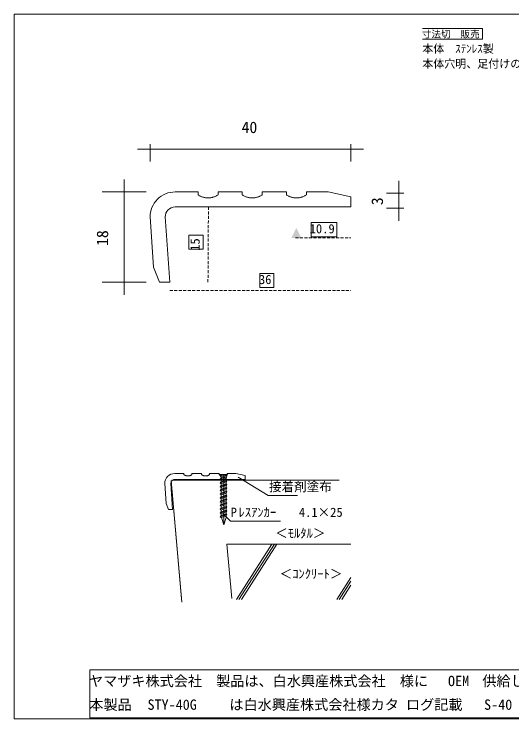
# Model space of a CAD drawing. Units: millimetres, scale not verified. Extents: x -101 to 101, y -70 to 70.
# Drawn here: x -101.2 to -2.1, y -70.2 to 70.2 of the extents above; entities that cross this region are included whole.
import ezdxf
from ezdxf.enums import TextEntityAlignment as Align

# ---------------------------------------------------------------- set-up
doc = ezdxf.new("R2010")
doc.units = ezdxf.units.MM
doc.header["$LTSCALE"] = 0.5
doc.linetypes.add('DASHED1', pattern=[1.8, 1.2, -0.6])
for name, color, linetype, lineweight in [('0-2_CENTER', 7, 'Continuous', 18), ('0-4_LEVEL001', 7, 'Continuous', 18), ('0-5_MOJI', 7, 'Continuous', 18), ('0-6_NEJI', 7, 'Continuous', 18), ('0-7_SIAGE', 4, 'Continuous', 9), ('0-8_SITAJI', 2, 'Continuous', 18), ('0-A_一般', 140, 'Continuous', 18), ('0-B_寸法', 7, 'Continuous', 18)]:
    doc.layers.add(name, color=color, linetype=linetype, lineweight=lineweight)
doc.styles.add('ＭＳ ゴシック', font='')
doc.styles.get('ＭＳ ゴシック').set_extended_font_data('MS Gothic')

msp = doc.modelspace()

# ---------------------------------------------------------------- linework, layer by layer
at = {"layer": '0-2_CENTER'}
msp.add_line((-59.4908, -21.5316), (-59.4908, -31.4091), dxfattribs=at)
at = {"layer": '0-4_LEVEL001'}
for p, q in [((-70.2583, 16.8046), (-71.1625, 29.8046)), ((-69.6906, -28.5316), (-70.0522, -23.3316))]:
    msp.add_line(p, q, dxfattribs=at)
for points in [[(-69.1747, 31.8046), (-34.1746, 31.8046), (-34.1746, 33.807), (-38.6746, 34.8046), (-43.0246, 34.8046), (-43.0246, 34.2323), (-43.1352, 34.1584), (-43.2486, 34.0887), (-43.3645, 34.0234), (-43.4828, 33.9626), (-43.6034, 33.9062), (-43.7259, 33.8545), (-43.8504, 33.8075), (-43.9766, 33.7653), (-44.1042, 33.7278), (-44.2332, 33.6953), (-44.3634, 33.6676), (-44.4945, 33.645), (-44.6264, 33.6273), (-44.7588, 33.6148), (-44.8916, 33.6072), (-45.0246, 33.6046), (-45.1577, 33.6072), (-45.2905, 33.6148), (-45.423, 33.6273), (-45.5548, 33.645), (-45.686, 33.6676), (-45.8161, 33.6953), (-45.9451, 33.7278), (-46.0727, 33.7653), (-46.1989, 33.8075), (-46.3234, 33.8545), (-46.4459, 33.9062), (-46.5665, 33.9626), (-46.6848, 34.0234), (-46.8007, 34.0887), (-46.9141, 34.1584), (-47.0246, 34.2323), (-47.0246, 34.8046), (-51.8247, 34.8046)], [(-60.9645, 34.0234), (-61.0828, 33.9626), (-61.2034, 33.9062), (-61.326, 33.8545), (-61.4504, 33.8075), (-61.5765, 33.7653), (-61.7043, 33.7278), (-61.8332, 33.6953), (-61.9634, 33.6676), (-62.0945, 33.645), (-62.2263, 33.6273), (-62.3588, 33.6148), (-62.4916, 33.6072), (-62.6247, 33.6046), (-62.7577, 33.6072), (-62.8905, 33.6148), (-63.023, 33.6273), (-63.1548, 33.645), (-63.286, 33.6676), (-63.4161, 33.6953), (-63.5451, 33.7278), (-63.6728, 33.7653), (-63.7989, 33.8075), (-63.9234, 33.8545), (-64.046, 33.9062), (-64.1665, 33.9626), (-64.2848, 34.0234), (-64.4007, 34.0887), (-64.514, 34.1584), (-64.6247, 34.2323), (-64.6247, 34.8046), (-69.1747, 34.8046)], [(-51.8247, 34.8046), (-51.8247, 34.2323), (-51.9352, 34.1584), (-52.0486, 34.0887), (-52.1645, 34.0234), (-52.2828, 33.9626), (-52.4034, 33.9062), (-52.5259, 33.8545), (-52.6504, 33.8075), (-52.7766, 33.7653), (-52.9043, 33.7278), (-53.0332, 33.6953), (-53.1634, 33.6676), (-53.2945, 33.645), (-53.4263, 33.6273), (-53.5588, 33.6148), (-53.6916, 33.6072), (-53.8246, 33.6046), (-53.9577, 33.6072), (-54.0905, 33.6148), (-54.2229, 33.6273), (-54.3548, 33.645), (-54.486, 33.6676), (-54.6161, 33.6953), (-54.7451, 33.7278), (-54.8727, 33.7653), (-54.9989, 33.8075), (-55.1234, 33.8545), (-55.2459, 33.9062), (-55.3665, 33.9626), (-55.4848, 34.0234), (-55.6007, 34.0887), (-55.714, 34.1584), (-55.8246, 34.2323), (-55.8246, 34.8046), (-60.6247, 34.8046), (-60.6247, 34.2323), (-60.7353, 34.1584), (-60.8486, 34.0887), (-60.9645, 34.0234)], [(-74.1747, 29.8046), (-73.4754, 19.8046), (-72.3238, 16.8046), (-70.2583, 16.8046)], [(-69.2571, -22.5316), (-55.2571, -22.5316), (-55.2571, -21.7306), (-57.0572, -21.3316), (-58.7971, -21.3316), (-58.7971, -21.5605), (-58.8414, -21.5901), (-58.8867, -21.6179), (-58.9331, -21.6441), (-58.9804, -21.6685), (-59.0286, -21.691), (-59.0777, -21.7117), (-59.1275, -21.7305), (-59.1779, -21.7473), (-59.2289, -21.7623), (-59.2806, -21.7754), (-59.3326, -21.7864), (-59.3851, -21.7955), (-59.4378, -21.8025), (-59.4908, -21.8076), (-59.5439, -21.8106), (-59.5971, -21.8116), (-59.6504, -21.8106), (-59.7035, -21.8076), (-59.7565, -21.8025), (-59.8092, -21.7955), (-59.8616, -21.7864), (-59.9137, -21.7754), (-59.9653, -21.7623), (-60.0163, -21.7473), (-60.0668, -21.7305), (-60.1166, -21.7117), (-60.1656, -21.691), (-60.2139, -21.6685), (-60.2612, -21.6441), (-60.3075, -21.6179), (-60.3529, -21.5901), (-60.3972, -21.5605), (-60.3972, -21.3316), (-62.3171, -21.3316)], [(-65.9731, -21.6441), (-66.0204, -21.6685), (-66.0686, -21.691), (-66.1176, -21.7117), (-66.1675, -21.7305), (-66.2179, -21.7473), (-66.2689, -21.7623), (-66.3205, -21.7754), (-66.3726, -21.7864), (-66.425, -21.7955), (-66.4778, -21.8025), (-66.5308, -21.8076), (-66.5839, -21.8106), (-66.6371, -21.8116), (-66.6903, -21.8106), (-66.7434, -21.8076), (-66.7964, -21.8025), (-66.8492, -21.7955), (-66.9016, -21.7864), (-66.9537, -21.7754), (-67.0053, -21.7623), (-67.0564, -21.7473), (-67.1069, -21.7305), (-67.1566, -21.7117), (-67.2056, -21.691), (-67.2538, -21.6685), (-67.3012, -21.6441), (-67.3476, -21.6179), (-67.3929, -21.5901), (-67.4372, -21.5605), (-67.4372, -21.3316), (-69.2571, -21.3316)], [(-62.3171, -21.3316), (-62.3171, -21.5605), (-62.3613, -21.5901), (-62.4067, -21.6179), (-62.453, -21.6441), (-62.5004, -21.6685), (-62.5486, -21.691), (-62.5976, -21.7117), (-62.6474, -21.7305), (-62.6979, -21.7473), (-62.749, -21.7623), (-62.8005, -21.7754), (-62.8526, -21.7864), (-62.905, -21.7955), (-62.9578, -21.8025), (-63.0108, -21.8076), (-63.0639, -21.8106), (-63.1172, -21.8116), (-63.1704, -21.8106), (-63.2235, -21.8076), (-63.2765, -21.8025), (-63.3292, -21.7955), (-63.3817, -21.7864), (-63.4337, -21.7754), (-63.4853, -21.7623), (-63.5363, -21.7473), (-63.5868, -21.7305), (-63.6366, -21.7117), (-63.6857, -21.691), (-63.7338, -21.6685), (-63.7812, -21.6441), (-63.8276, -21.6179), (-63.8729, -21.5901), (-63.9171, -21.5605), (-63.9171, -21.3316), (-65.8372, -21.3316), (-65.8372, -21.5605), (-65.8813, -21.5901), (-65.9267, -21.6179), (-65.9731, -21.6441)], [(-71.2571, -23.3316), (-70.9774, -27.3316), (-70.5168, -28.5316), (-69.6906, -28.5316)]]:
    msp.add_lwpolyline(points, dxfattribs=at)
for centre, radius, start, end in [((-69.1747, 29.8046), 5, 90, 135), ((-69.1747, 29.8046), 5, 135, 180), ((-69.1625, 29.8046), 2, 137, 180), ((-69.1625, 29.8046), 2, 137, 180), ((-69.1625, 29.8046), 2, 90.34978, 137), ((-69.2571, -23.3316), 2, 135, 180), ((-69.2571, -23.3316), 2, 90, 135), ((-69.2523, -23.3316), 0.8, 137, 180), ((-69.2523, -23.3316), 0.8, 90.35, 137)]:
    msp.add_arc(centre, radius, start, end, dxfattribs=at)
at = {"layer": '0-5_MOJI'}
for p, q in [((-44.8265, -25.7182), (-50.632, -25.7182)), ((-58.1843, -30.8106), (-59.6373, -29.3571)), ((-58.1843, -30.8106), (-48.1778, -30.8106))]:
    msp.add_line(p, q, dxfattribs=at)
at = {"layer": '0-6_NEJI'}
for p, q in [((-60.0408, -22.0771), (-60.3558, -21.5316)), ((-58.9223, -22.0161), (-60.1883, -22.4726)), ((-60.0408, -22.2271), (-60.1883, -22.4726)), ((-60.0408, -22.6121), (-60.1883, -22.4726)), ((-60.0408, -22.0771), (-60.0408, -24.4771)), ((-59.0408, -22.0771), (-60.0408, -22.0771)), ((-59.0388, -22.2506), (-60.0408, -22.6121)), ((-59.0408, -22.0771), (-58.7258, -21.5316)), ((-59.0408, -22.0771), (-59.0408, -24.1166)), ((-59.0388, -22.2506), (-58.8843, -22.0161)), ((-59.0388, -22.2506), (-59.0388, -22.6166)), ((-58.9223, -22.7661), (-60.1883, -23.2226)), ((-60.0408, -22.9771), (-60.1883, -23.2226)), ((-60.0408, -23.3621), (-60.1883, -23.2226)), ((-58.9223, -23.5161), (-60.1883, -23.9726)), ((-60.0408, -23.7271), (-60.1883, -23.9726)), ((-60.0408, -22.6121), (-60.0408, -22.9771)), ((-59.0408, -22.6166), (-60.0408, -22.9771)), ((-59.0388, -23.0006), (-60.0408, -23.3621)), ((-60.0408, -23.3621), (-60.0408, -23.7271)), ((-59.0408, -23.3666), (-60.0408, -23.7271)), ((-59.0388, -23.7506), (-60.0408, -24.1121)), ((-59.0408, -22.6166), (-58.8843, -22.7661)), ((-59.0408, -23.3666), (-58.8843, -23.5161)), ((-59.0388, -23.0006), (-58.8843, -22.7661)), ((-59.0388, -23.0006), (-59.0388, -23.3666)), ((-59.0388, -23.7506), (-58.8843, -23.5161)), ((-59.0388, -23.7506), (-59.0388, -24.1166)), ((-60.0408, -24.1121), (-60.1883, -23.9726)), ((-58.9223, -24.2661), (-60.1883, -24.7226)), ((-58.9223, -24.2661), (-60.1883, -24.7226)), ((-60.0408, -24.4771), (-60.1883, -24.7226)), ((-60.0408, -24.4771), (-60.1883, -24.7226)), ((-60.0408, -24.8621), (-60.1883, -24.7226)), ((-60.0408, -24.8621), (-60.1883, -24.7226)), ((-58.9223, -25.0161), (-60.1883, -25.4726)), ((-60.0408, -25.2271), (-60.1883, -25.4726)), ((-60.0408, -24.1121), (-60.0408, -24.4771)), ((-59.0408, -24.1166), (-60.0408, -24.4771)), ((-59.0408, -24.1166), (-60.0408, -24.4771)), ((-59.0388, -24.5006), (-60.0408, -24.8621)), ((-59.0388, -24.5006), (-60.0408, -24.8621)), ((-60.0408, -24.8621), (-60.0408, -25.2271)), ((-59.0408, -24.8666), (-60.0408, -25.2271)), ((-59.0388, -25.2506), (-60.0408, -25.6121)), ((-59.0408, -24.1166), (-58.8843, -24.2661)), ((-59.0408, -24.1166), (-58.8843, -24.2661)), ((-59.0408, -24.8666), (-58.8843, -25.0161)), ((-59.0388, -24.5006), (-58.8843, -24.2661)), ((-59.0388, -24.5006), (-58.8843, -24.2661)), ((-59.0388, -24.5006), (-59.0388, -24.8666)), ((-59.0388, -24.5006), (-59.0388, -24.8666)), ((-59.0388, -25.2506), (-58.8843, -25.0161)), ((-59.0388, -25.2506), (-59.0388, -25.6166)), ((-60.0408, -25.6121), (-60.1883, -25.4726)), ((-58.9223, -25.7661), (-60.1883, -26.2226)), ((-60.0408, -25.9771), (-60.1883, -26.2226)), ((-60.0408, -26.3621), (-60.1883, -26.2226)), ((-58.9223, -26.5161), (-60.1883, -26.9726)), ((-60.0408, -25.6121), (-60.0408, -25.9771)), ((-59.0408, -25.6166), (-60.0408, -25.9771)), ((-59.0388, -26.0006), (-60.0408, -26.3621)), ((-60.0408, -26.3621), (-60.0408, -26.7271)), ((-59.0408, -26.3666), (-60.0408, -26.7271)), ((-59.0408, -25.6166), (-58.8843, -25.7661)), ((-59.0408, -26.3666), (-58.8843, -26.5161)), ((-59.0388, -26.0006), (-58.8843, -25.7661)), ((-59.0388, -26.0006), (-59.0388, -26.3666)), ((-59.0388, -26.7506), (-58.8843, -26.5161)), ((-60.0408, -26.7271), (-60.1883, -26.9726)), ((-60.0408, -27.1121), (-60.1883, -26.9726)), ((-58.9223, -27.2661), (-60.1883, -27.7226)), ((-60.0408, -27.4771), (-60.1883, -27.7226)), ((-60.0408, -27.8621), (-60.1883, -27.7226)), ((-58.9223, -28.0161), (-60.1883, -28.4726)), ((-59.0388, -26.7506), (-60.0408, -27.1121)), ((-60.0408, -27.1121), (-60.0408, -27.4771)), ((-59.0408, -27.1166), (-60.0408, -27.4771)), ((-59.0388, -27.5006), (-60.0408, -27.8621)), ((-60.0408, -27.8621), (-60.0408, -28.2271)), ((-59.0408, -27.8666), (-60.0408, -28.2271)), ((-59.0408, -27.1166), (-58.8843, -27.2661)), ((-59.0408, -27.8666), (-58.8843, -28.0161)), ((-59.0388, -26.7506), (-59.0388, -27.1166)), ((-59.0388, -27.5006), (-58.8843, -27.2661)), ((-59.0388, -27.5006), (-59.0388, -27.8666)), ((-59.0388, -28.2506), (-58.8843, -28.0161)), ((-60.0408, -28.2271), (-60.1883, -28.4726)), ((-60.0408, -28.6121), (-60.1883, -28.4726)), ((-58.9223, -28.7661), (-60.1883, -29.2226)), ((-60.0408, -28.9771), (-60.1883, -29.2226)), ((-60.0408, -29.3621), (-60.1883, -29.2226)), ((-59.0388, -28.2506), (-60.0408, -28.6121)), ((-60.0408, -28.6121), (-60.0408, -28.9771)), ((-59.0408, -28.6166), (-60.0408, -28.9771)), ((-59.0388, -29.0006), (-60.0408, -29.3621)), ((-60.0408, -29.3621), (-60.0408, -29.7271)), ((-59.0408, -29.3666), (-60.0408, -29.7271)), ((-59.0408, -28.6166), (-58.8843, -28.7661)), ((-59.0408, -29.3666), (-58.8843, -29.5161)), ((-59.0388, -28.2506), (-59.0388, -28.6166)), ((-59.0388, -29.0006), (-58.8843, -28.7661)), ((-59.0388, -29.0006), (-59.0388, -29.3666)), ((-58.9223, -29.5161), (-60.1883, -29.9726)), ((-60.0408, -29.7271), (-60.1883, -29.9726)), ((-60.0408, -30.1121), (-60.1883, -29.9726)), ((-59.0388, -29.7506), (-60.0408, -30.1121)), ((-59.9758, -30.1121), (-59.5083, -31.5891)), ((-59.0408, -30.1121), (-59.5083, -31.5891)), ((-59.0388, -29.7506), (-58.8843, -29.5161)), ((-59.0388, -29.7506), (-59.0388, -30.1121))]:
    msp.add_line(p, q, dxfattribs=at)
at = {"layer": '0-7_SIAGE'}
msp.add_line((-69.9481, -22.7067), (-67.9117, -46.3337), dxfattribs=at)
at = {"layer": '0-8_SITAJI'}
for p, q in [((-69.8517, -22.6882), (-36.4857, -22.6882)), ((-58.8881, -35.4352), (-34.1572, -35.4352)), ((-58.8881, -35.4352), (-57.8606, -46.2412)), ((-49.9172, -35.4382), (-56.9821, -46.4412)), ((-49.4172, -35.4382), (-56.4821, -46.4412)), ((-48.9172, -35.4382), (-55.9821, -46.4412)), ((-34.1572, -42.0412), (-36.9822, -46.4412)), ((-34.1572, -42.8202), (-36.4822, -46.4412)), ((-34.1572, -43.5987), (-35.9822, -46.4412))]:
    msp.add_line(p, q, dxfattribs=at)
at = {"layer": '0-A_一般', "color": 4, "linetype": 'DASHED1', "lineweight": 9}
for p, q in [((-62.638, 16.8046), (-62.5506, 31.8046)), ((-45.2185, 25.6741), (-34.1746, 25.6741)), ((-70.2583, 15.1452), (-34.1746, 15.1452))]:
    msp.add_line(p, q, dxfattribs=at)
at = {"layer": '0-A_一般', "color": 7}
for p, q in [((-60.3558, -21.5316), (-58.7258, -21.5316)), ((-56.6359, -22.0829), (-50.632, -25.7182))]:
    msp.add_line(p, q, dxfattribs=at)
at = {"layer": '0-A_一般', "color": 2}
msp.add_line((-69.9481, -22.7067), (-67.8519, -46.9937), dxfattribs=at)
at = {"layer": '0-A_一般', "color": 7}
for points in [[(-101.25, 70.25), (101.25, 70.25), (101.25, -70.25), (-101.25, -70.25)], [(-42.0673, 25.8518), (-36.9873, 25.8518), (-36.9873, 28.6741), (-42.0673, 28.6741)], [(-63.5975, 23.3824), (-63.5975, 26.2046), (-66.4197, 26.2046), (-66.4197, 23.3824)], [(-52.3226, 15.7341), (-49.5003, 15.7341), (-49.5003, 18.5564), (-52.3226, 18.5564)], [(-86.1826, -70.016), (58.6174, -70.016), (58.6174, -60.4909), (-86.1826, -60.4909)]]:
    msp.add_lwpolyline(points, close=True, dxfattribs=at)
msp.add_lwpolyline([(-19.9366, 65.2507), (-7.9563, 65.2507), (-7.9563, 67.3674), (-19.9366, 67.3674)], dxfattribs=at)
at = {"layer": '0-A_一般'}
for points in [[(-45.0386, 27.6147), (-44.0386, 25.6147), (-46.0386, 25.6147)], [(-45.0386, 27.6147), (-45.0385, 27.6147), (-45.0385, 27.6147)]]:
    msp.add_solid(points, dxfattribs=at)
at = {"layer": '0-B_寸法'}
for p, q in [((-74.1747, 40.8488), (-74.1747, 44.3488)), ((-34.1746, 40.8488), (-34.1746, 44.3488)), ((-76.6747, 43.3488), (-74.1747, 43.3488)), ((-74.1747, 43.3488), (-34.1746, 43.3488)), ((-34.1746, 43.3488), (-31.6746, 43.3488)), ((-79.3346, 37.3046), (-79.3346, 34.8046)), ((-24.6011, 37.0393), (-24.6011, 34.5393)), ((-74.9684, 34.8046), (-83.7007, 34.8046)), ((-76.8346, 34.8046), (-80.3346, 34.8046)), ((-79.3346, 34.8046), (-79.3346, 16.8046)), ((-27.1011, 34.5393), (-23.6011, 34.5393)), ((-24.6011, 34.5393), (-24.6011, 31.5393)), ((-27.1011, 31.5393), (-23.6011, 31.5393)), ((-24.6011, 31.5393), (-24.6011, 29.0393)), ((-74.9684, 16.8046), (-83.7007, 16.8046)), ((-76.8346, 16.8046), (-80.3346, 16.8046)), ((-79.3346, 16.8046), (-79.3346, 14.3046))]:
    msp.add_line(p, q, dxfattribs=at)

# ---------------------------------------------------------------- texts
at = {"layer": '0-5_MOJI', "style": 'ＭＳ ゴシック'}
for s, p in [('接着剤塗布', (-50.4853, -25.4308)), ('ﾚｽｱﾝｶｰ  ', (-56.5503, -30.5245)), ('P', (-58.131, -30.5245)), ('4.1×25', (-44.5405, -30.5245)), ('＜ﾓﾙﾀﾙ＞', (-49.2596, -34.6937)), ('＜ｺﾝｸﾘｰﾄ＞', (-48.3628, -42.802))]:
    msp.add_text(s, height=1.834, dxfattribs=at).set_placement(p, align=Align.BOTTOM_LEFT)
at = {"layer": '0-A_一般', "color": 7, "style": 'ＭＳ ゴシック'}
for s, height, p in [('寸法切\u3000販売', 1.375, (-20.0683, 65.1454)), ('本体  ｽﾃﾝﾚｽ製  ', 1.605, (-19.9529, 62.0591)), ('本体穴明、足付けの場合は要納', 1.605, (-19.9529, 59.0687)), ('ヤマザキ株式会社\u3000製品は、白水興産株式会社\u3000様に', 2.063, (-86.3308, -64.3419)), ('OEM', 2.063, (-14.8362, -64.3419)), ('供給してることを証明いたします。', 2.063, (-7.9942, -64.3419)), ('本製品\u3000', 2.063, (-86.269, -69.0581)), ('STY-40G ', 2.063, (-74.6847, -69.0581)), ('\u3000は白水興産株式会社様カタ ログ記載\u3000', 2.063, (-61.186, -69.0581)), ('S-40', 2.063, (-7.6483, -69.0581))]:
    msp.add_text(s, height=height, dxfattribs=at).set_placement(p, align=Align.BOTTOM_LEFT)
at = {"layer": '0-A_一般', "color": 4, "style": 'ＭＳ ゴシック'}
for s, p in [('10.9', (-42.3857, 25.9968)), ('36', (-52.4873, 15.8791))]:
    msp.add_text(s, height=1.834, dxfattribs=at).set_placement(p, align=Align.BOTTOM_LEFT)
msp.add_text('15', height=1.834, rotation=90, dxfattribs=at).set_placement((-63.7425, 23.064), align=Align.BOTTOM_LEFT)
at = {"layer": '0-B_寸法', "style": 'ＭＳ ゴシック'}
msp.add_text('40', height=2.292, dxfattribs=at).set_placement((-55.9385, 45.846), align=Align.BOTTOM_LEFT)
for s, p in [('3', (-27.0984, 32.1574)), ('18', (-81.8319, 24.0407))]:
    msp.add_text(s, height=2.292, rotation=90, dxfattribs=at).set_placement(p, align=Align.BOTTOM_LEFT)

doc.saveas('drawing.dxf')
